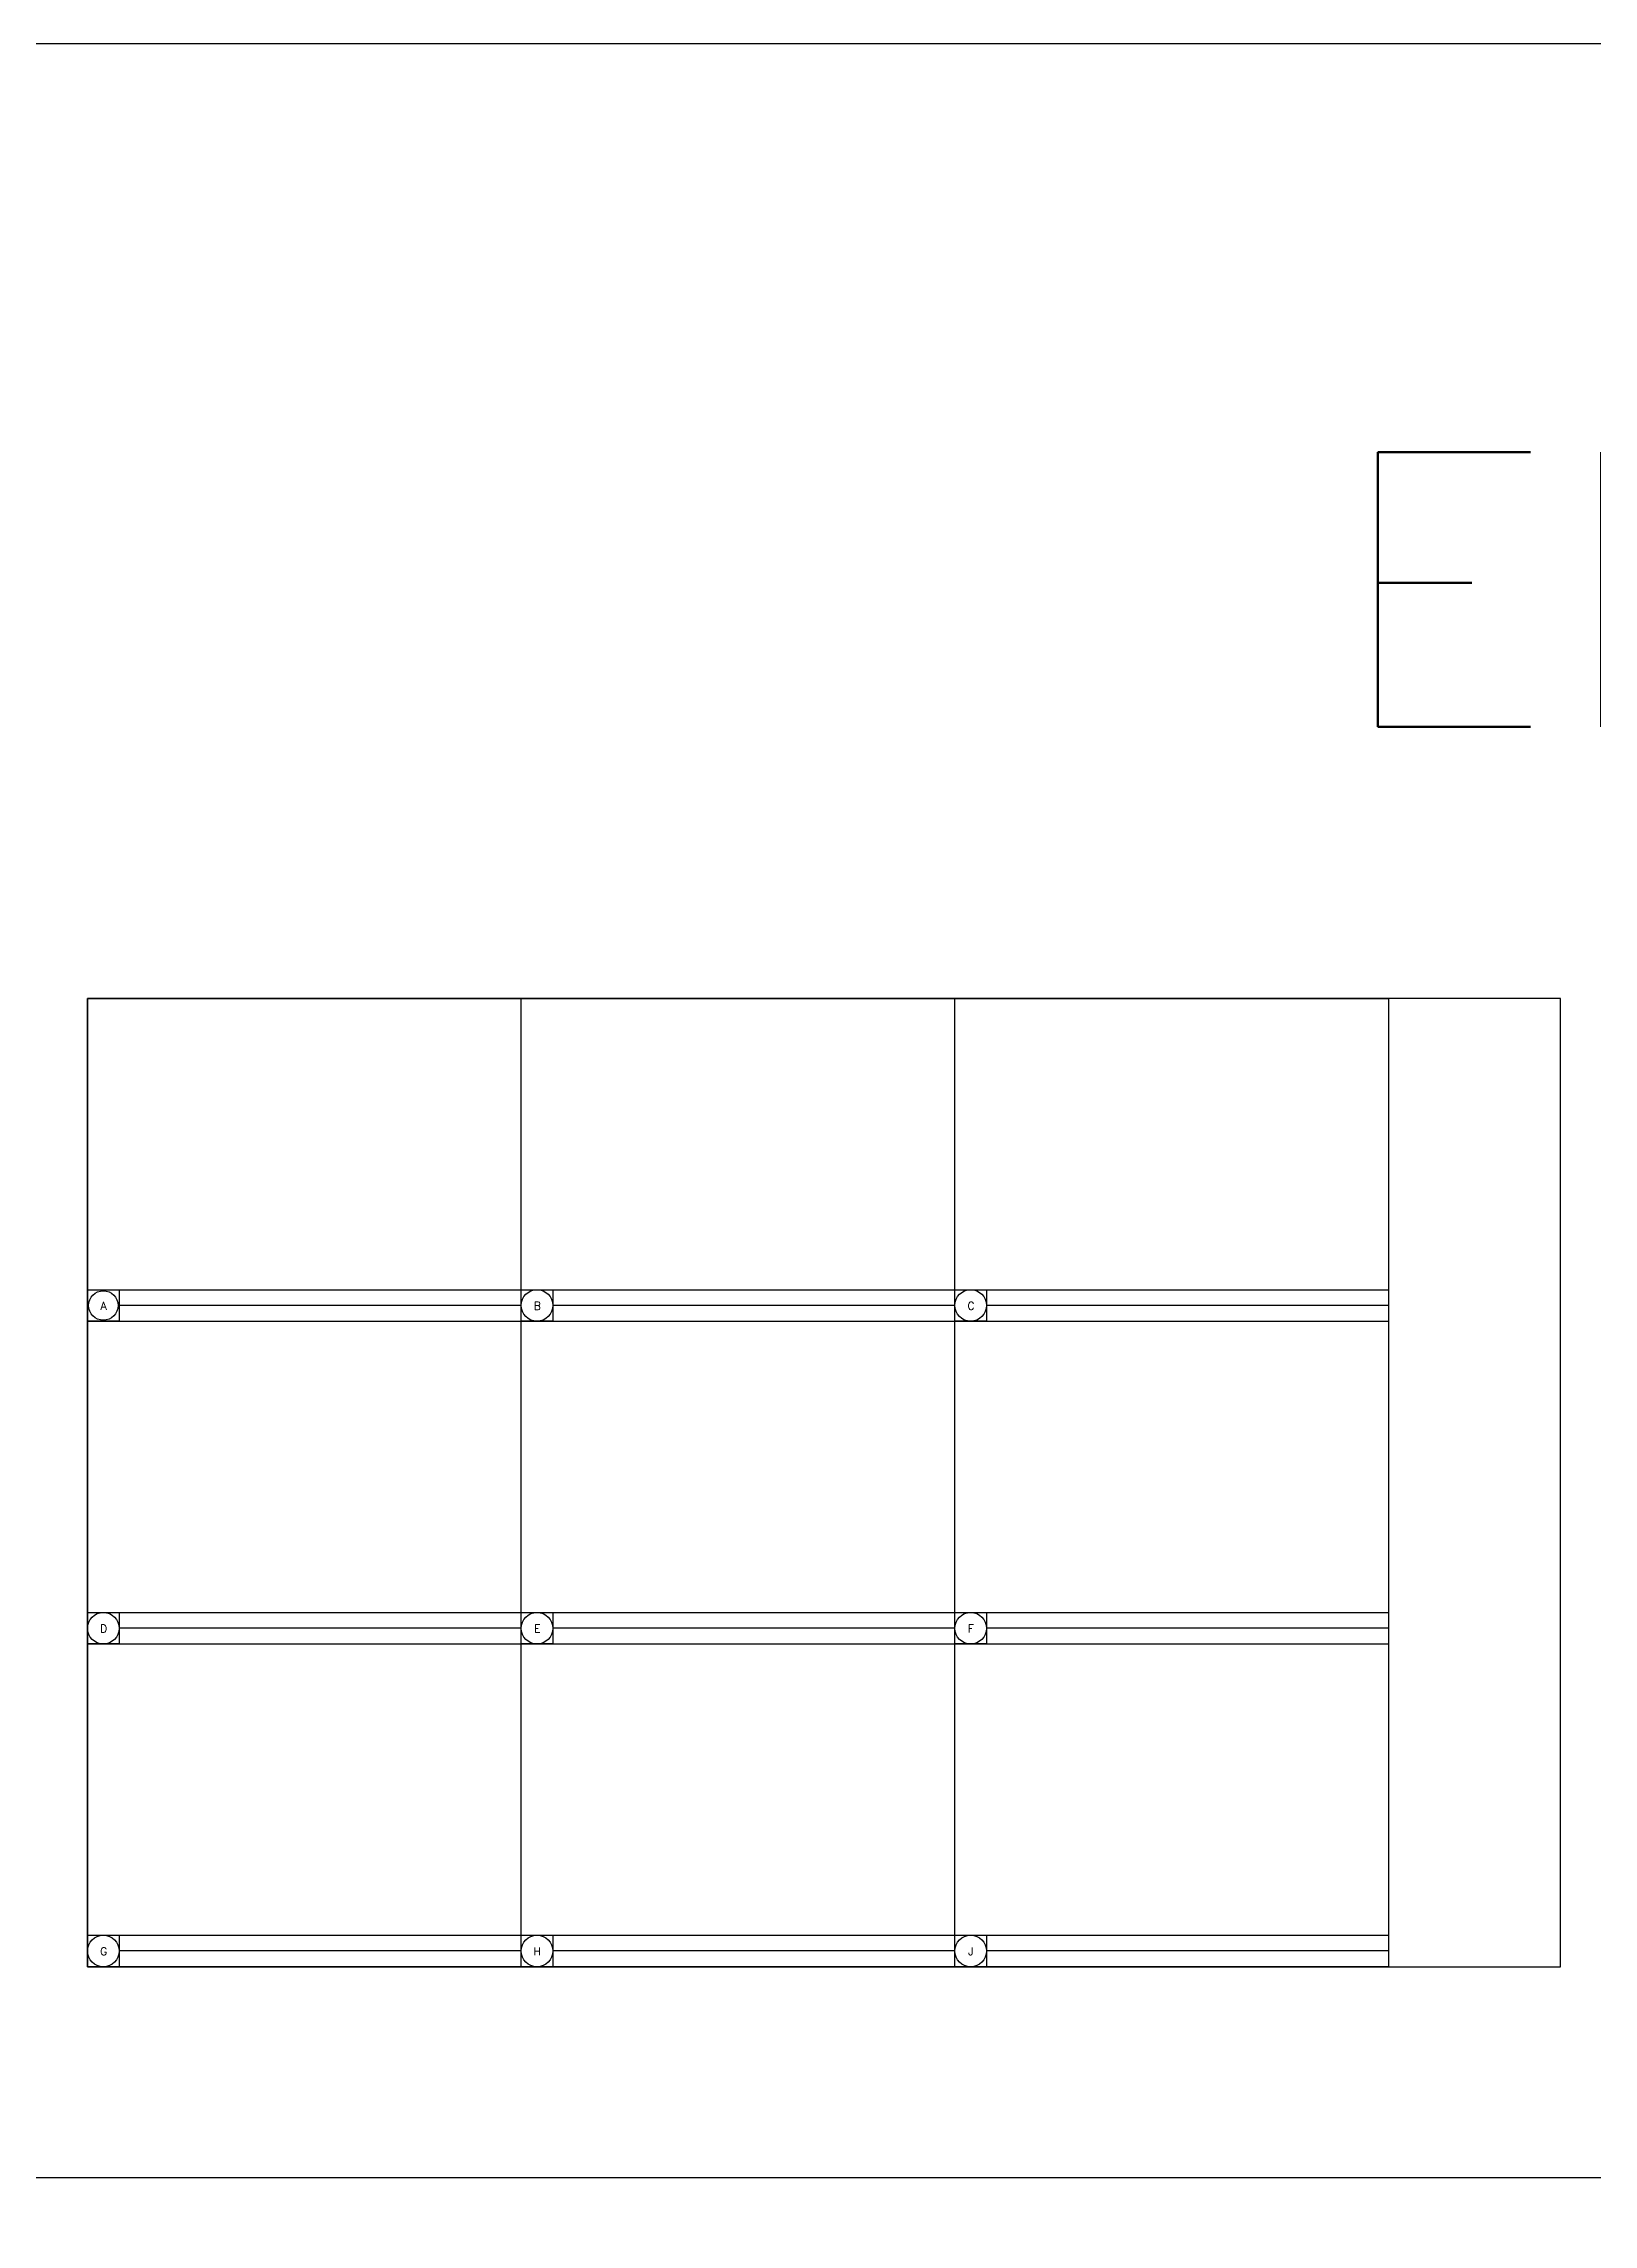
# Model space of a CAD drawing. Header units: inches. Extents: x -6 to 441, y 0 to 338.
# Drawn here: x 52 to 88.8, y 175.7 to 227.5 of the extents above; entities that cross this region are included whole.
import ezdxf

# ---------------------------------------------------------------- set-up
doc = ezdxf.new("R2010")
doc.units = ezdxf.units.IN
doc.header["$MEASUREMENT"] = 0
doc.styles.add('Roman-A', font='romans.shx', dxfattribs={"height": 0.125})

# ---------------------------------------------------------------- blocks, each defined once
blk = doc.blocks.new('*U34')
blk.add_lwpolyline([(0, 0.75), (0.75, 0.75), (0.75, 0), (0, 0)], close=True)
blk.add_circle((0.375, 0.375), 0.375)
at = {"insert": (0.383, 0.366), "char_height": 0.188, "width": 0.46087, "attachment_point": 5, "style": 'Roman-A'}
blk.add_mtext('G', dxfattribs=at)
blk = doc.blocks.new('*U35')
blk.add_lwpolyline([(0, 0.75), (0.75, 0.75), (0.75, 0), (0, 0)], close=True)
blk.add_circle((0.375, 0.375), 0.375)
at = {"insert": (0.383, 0.366), "char_height": 0.188, "width": 0.46087, "attachment_point": 5, "style": 'Roman-A'}
blk.add_mtext('H', dxfattribs=at)
blk = doc.blocks.new('*U36')
blk.add_lwpolyline([(0, 0.75), (0.75, 0.75), (0.75, 0), (0, 0)], close=True)
blk.add_circle((0.375, 0.375), 0.375)
at = {"insert": (0.383, 0.366), "char_height": 0.188, "width": 0.46087, "attachment_point": 5, "style": 'Roman-A'}
blk.add_mtext('J', dxfattribs=at)
blk = doc.blocks.new('*U31')
blk.add_lwpolyline([(0, 0.75), (0.75, 0.75), (0.75, 0), (0, 0)], close=True)
blk.add_circle((0.375, 0.375), 0.375)
at = {"insert": (0.383, 0.366), "char_height": 0.188, "width": 0.46087, "attachment_point": 5, "style": 'Roman-A'}
blk.add_mtext('D', dxfattribs=at)
blk = doc.blocks.new('*U32')
blk.add_lwpolyline([(0, 0.75), (0.75, 0.75), (0.75, 0), (0, 0)], close=True)
blk.add_circle((0.375, 0.375), 0.375)
at = {"insert": (0.383, 0.366), "char_height": 0.188, "width": 0.46087, "attachment_point": 5, "style": 'Roman-A'}
blk.add_mtext('E', dxfattribs=at)
blk = doc.blocks.new('*U33')
blk.add_lwpolyline([(0, 0.75), (0.75, 0.75), (0.75, 0), (0, 0)], close=True)
blk.add_circle((0.375, 0.375), 0.375)
at = {"insert": (0.383, 0.366), "char_height": 0.188, "width": 0.46087, "attachment_point": 5, "style": 'Roman-A'}
blk.add_mtext('F', dxfattribs=at)
blk = doc.blocks.new('*U28')
blk.add_lwpolyline([(0, 0.75), (0.75, 0.75), (0.75, 0), (0, 0)], close=True)
blk.add_circle((0.375, 0.375), 0.35)
at = {"insert": (0.383, 0.366), "char_height": 0.188, "width": 0.46087, "attachment_point": 5, "style": 'Roman-A'}
blk.add_mtext('A', dxfattribs=at)
blk = doc.blocks.new('*U29')
blk.add_lwpolyline([(0, 0.75), (0.75, 0.75), (0.75, 0), (0, 0)], close=True)
blk.add_circle((0.375, 0.375), 0.375)
at = {"insert": (0.383, 0.366), "char_height": 0.188, "width": 0.46087, "attachment_point": 5, "style": 'Roman-A'}
blk.add_mtext('B', dxfattribs=at)
blk = doc.blocks.new('*U30')
blk.add_lwpolyline([(0, 0.75), (0.75, 0.75), (0.75, 0), (0, 0)], close=True)
blk.add_circle((0.375, 0.375), 0.375)
at = {"insert": (0.383, 0.366), "char_height": 0.188, "width": 0.46087, "attachment_point": 5, "style": 'Roman-A'}
blk.add_mtext('C', dxfattribs=at)

msp = doc.modelspace()

# ---------------------------------------------------------------- linework, layer by layer
for p, q in [((63.314, 181.824), (63.314, 204.824)), ((73.619, 181.824), (73.619, 204.824)), ((53.01, 197.908), (63.314, 197.908)), ((63.314, 197.908), (73.619, 197.908)), ((73.619, 197.908), (83.923, 197.908)), ((63.314, 197.533), (53.76, 197.533)), ((73.619, 197.533), (64.064, 197.533)), ((83.923, 197.533), (74.369, 197.533)), ((53.01, 197.158), (83.923, 197.158)), ((53.01, 190.241), (63.314, 190.241)), ((63.314, 190.241), (73.619, 190.241)), ((73.619, 190.241), (83.923, 190.241)), ((63.314, 189.866), (53.76, 189.866)), ((73.619, 189.866), (64.064, 189.866)), ((83.923, 189.866), (74.369, 189.866)), ((53.01, 189.491), (83.923, 189.491)), ((53.01, 182.574), (63.314, 182.574)), ((63.314, 182.574), (73.619, 182.574)), ((73.619, 182.574), (83.923, 182.574)), ((63.314, 182.199), (53.76, 182.199)), ((73.619, 182.199), (64.064, 182.199)), ((83.923, 182.199), (74.369, 182.199)), ((0, 176.815), (434.989, 176.815))]:
    msp.add_line(p, q)
for points in [[(0, 227.508), (434.989, 227.508), (434.989, 0), (0, 0)], [(53.01, 204.824), (83.923, 204.824), (83.923, 181.824), (53.01, 181.824)], [(53.01, 181.824), (88.01, 181.824), (88.01, 204.824), (53.01, 204.824)]]:
    msp.add_lwpolyline(points, close=True)

# ---------------------------------------------------------------- block references
for name, p in [('*U28', (53.01, 197.158)), ('*U29', (63.314, 197.158)), ('*U30', (73.619, 197.158)), ('*U31', (53.01, 189.491)), ('*U32', (63.314, 189.491)), ('*U33', (73.619, 189.491)), ('*U34', (53.01, 181.824)), ('*U35', (63.314, 181.824)), ('*U36', (73.619, 181.824))]:
    msp.add_blockref(name, p)

# ---------------------------------------------------------------- texts
at = {"insert": (82.551, 217.799), "char_height": 6.5171, "width": 155.13717, "attachment_point": 1, "style": 'Roman-A'}
msp.add_mtext('ELEVATIONS', dxfattribs=at)

doc.saveas('drawing.dxf')
